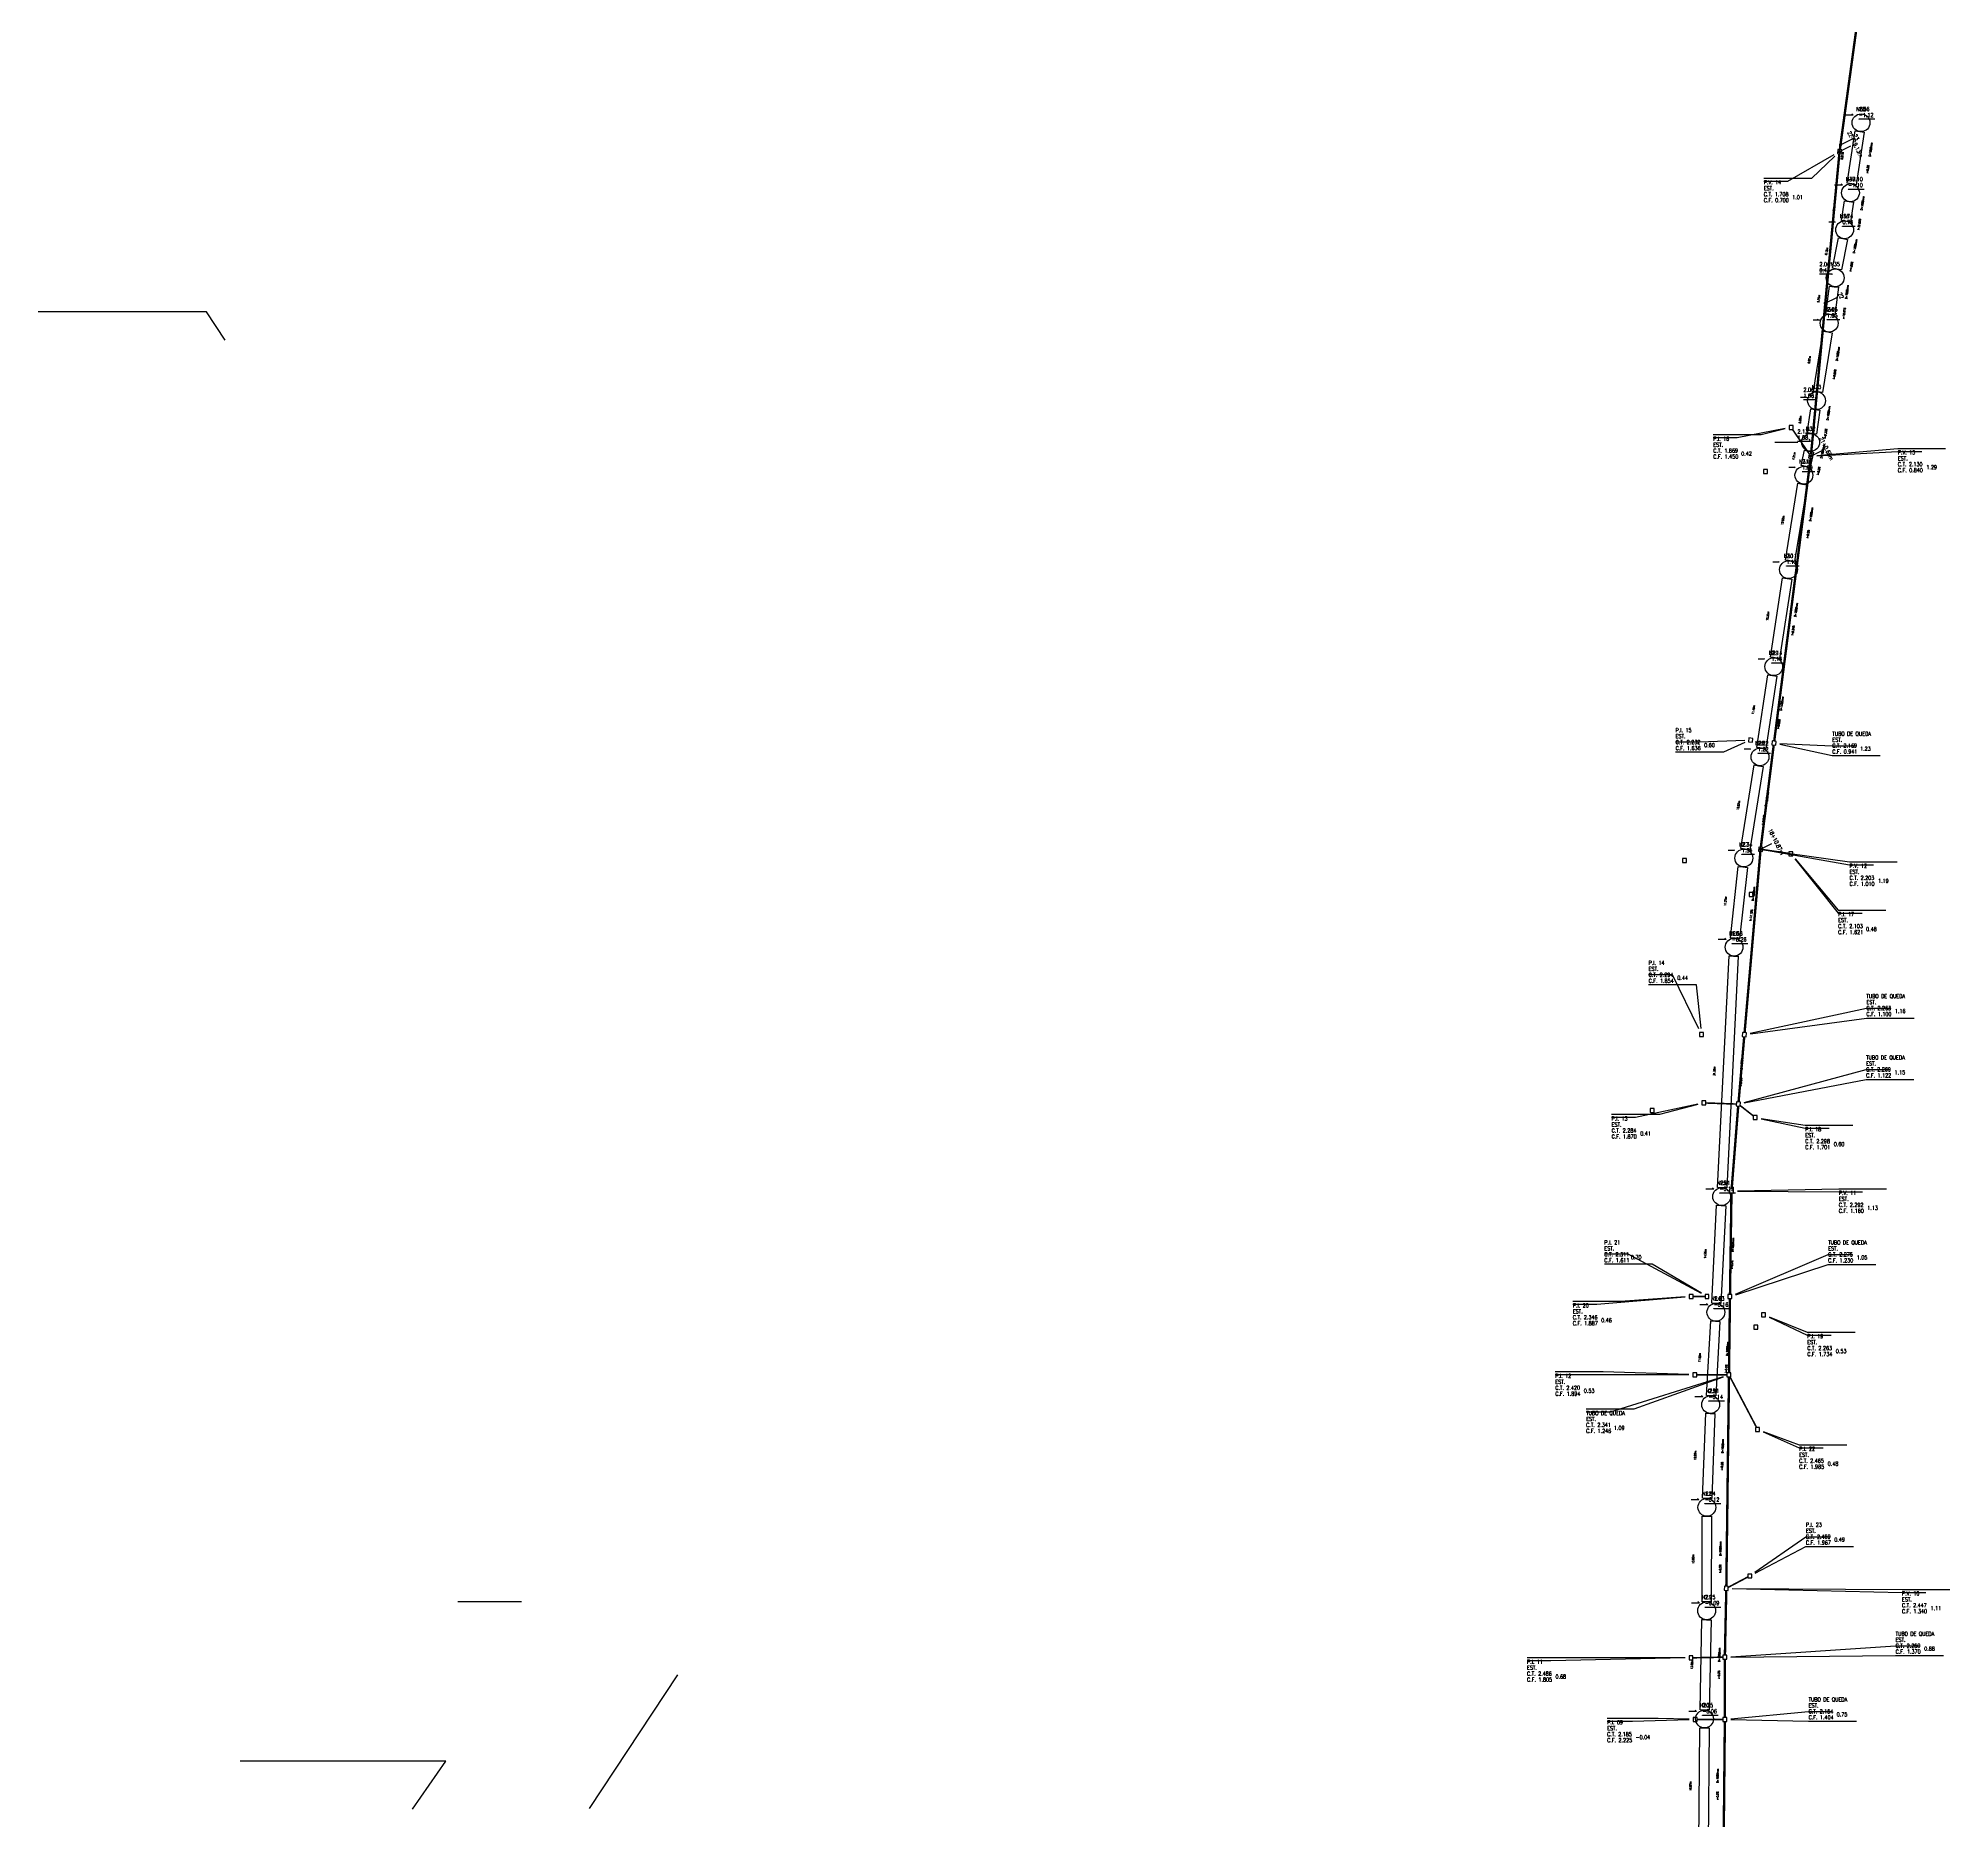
# Model space of a CAD drawing. Extents: x -160 to 364724, y -100 to 7353297.
# Drawn here: x 363817.1 to 364057.2, y 7351989.4 to 7352213.5 of the extents above; entities that cross this region are included whole.
import ezdxf
from ezdxf.enums import TextEntityAlignment as Align

# ---------------------------------------------------------------- set-up
doc = ezdxf.new("R2010")
doc.units = 0
doc.header["$LTSCALE"] = 5
for name, color, linetype in [('PONTOS-AGUA_U', 7, 'Continuous'), ('PONTOS-CAIXAS', 7, 'Continuous'), ('PONTOS-CAIXAS_U', 1, 'Continuous'), ('PS_IND_COMPRIMENTO', 7, 'Continuous'), ('PS_IND_DIAMETRO', 7, 'Continuous'), ('PS_IND_INCLINACAO', 7, 'Continuous'), ('PS_PONTOS_IDENTIFICACAO_LIN', 7, 'Continuous'), ('PS_PONTOS_IDENTIFICACAO_TXT', 7, 'Continuous'), ('T-MARGEM', 7, 'Continuous'), ('TUBO_DE_CONCRETO', 2, 'Continuous'), ('TUBO_PVC', 1, 'Continuous')]:
    doc.layers.add(name, color=color, linetype=linetype)
doc.styles.add('ROMANS', font='ROMANS.shx', dxfattribs={"height": 2})

# ---------------------------------------------------------------- blocks, each defined once
blk = doc.blocks.new('*U690', base_point=(550.698, 290.358))
blk.add_circle((550.698, 290.358), 0.14)
blk = doc.blocks.new('*U309', base_point=(359261.44, 7352615.25))
at = {"linetype": 'Continuous'}
blk.add_lwpolyline([(359261.19, 7352615), (359261.69, 7352615), (359261.69, 7352615.5), (359261.19, 7352615.5)], close=True, dxfattribs=at)
blk = doc.blocks.new('*U308', base_point=(359267.77, 7352620.15))
at = {"linetype": 'Continuous'}
blk.add_lwpolyline([(359267.52, 7352619.9), (359268.02, 7352619.9), (359268.02, 7352620.4), (359267.52, 7352620.4)], close=True, dxfattribs=at)
blk = doc.blocks.new('*U695', base_point=(550.698, 290.358))
blk.add_circle((550.698, 290.358), 0.14)
blk = doc.blocks.new('*U694', base_point=(550.698, 290.358))
blk.add_circle((550.698, 290.358), 0.14)
blk = doc.blocks.new('*U693', base_point=(550.698, 290.358))
blk.add_circle((550.698, 290.358), 0.14)
blk = doc.blocks.new('*U692', base_point=(550.698, 290.358))
blk.add_circle((550.698, 290.358), 0.14)
blk = doc.blocks.new('*U691', base_point=(550.698, 290.358))
blk.add_circle((550.698, 290.358), 0.14)
blk = doc.blocks.new('*U343', base_point=(359277.54, 7352643.1))
at = {"linetype": 'Continuous'}
blk.add_lwpolyline([(359277.29, 7352642.85), (359277.79, 7352642.85), (359277.79, 7352643.35), (359277.29, 7352643.35)], close=True, dxfattribs=at)
blk = doc.blocks.new('*U342', base_point=(359273.83, 7352657.24))
at = {"linetype": 'Continuous'}
blk.add_lwpolyline([(359273.58, 7352656.99), (359274.08, 7352656.99), (359274.08, 7352657.49), (359273.58, 7352657.49)], close=True, dxfattribs=at)
blk = doc.blocks.new('*U341', base_point=(359265.27, 7352669.3))
at = {"linetype": 'Continuous'}
blk.add_lwpolyline([(359265.02, 7352669.05), (359265.52, 7352669.05), (359265.52, 7352669.55), (359265.02, 7352669.55)], close=True, dxfattribs=at)
blk = doc.blocks.new('*U340', base_point=(359258.66, 7352663.59))
at = {"linetype": 'Continuous'}
blk.add_lwpolyline([(359258.41, 7352663.34), (359258.91, 7352663.34), (359258.91, 7352663.84), (359258.41, 7352663.84)], close=True, dxfattribs=at)
blk = doc.blocks.new('*U339', base_point=(359267.26, 7352672.88))
at = {"linetype": 'Continuous'}
blk.add_lwpolyline([(359267.01, 7352672.63), (359267.51, 7352672.63), (359267.51, 7352673.13), (359267.01, 7352673.13)], close=True, dxfattribs=at)
blk = doc.blocks.new('*U338', base_point=(359280.14, 7352676))
at = {"linetype": 'Continuous'}
blk.add_lwpolyline([(359279.89, 7352675.75), (359280.39, 7352675.75), (359280.39, 7352676.25), (359279.89, 7352676.25)], close=True, dxfattribs=at)
blk = doc.blocks.new('*U336', base_point=(359270.88, 7352694))
at = {"linetype": 'Continuous'}
blk.add_lwpolyline([(359270.63, 7352693.75), (359271.13, 7352693.75), (359271.13, 7352694.25), (359270.63, 7352694.25)], close=True, dxfattribs=at)
blk = doc.blocks.new('*U327', base_point=(359267.88, 7352703.93))
at = {"linetype": 'Continuous'}
blk.add_lwpolyline([(359267.63, 7352703.68), (359268.13, 7352703.68), (359268.13, 7352704.18), (359267.63, 7352704.18)], close=True, dxfattribs=at)
blk = doc.blocks.new('*U326', base_point=(359267.11, 7352703.25))
at = {"linetype": 'Continuous'}
blk.add_lwpolyline([(359266.86, 7352703), (359267.36, 7352703), (359267.36, 7352703.5), (359266.86, 7352703.5)], close=True, dxfattribs=at)
blk = doc.blocks.new('*U324', base_point=(359269.02, 7352695.16))
at = {"linetype": 'Continuous'}
blk.add_lwpolyline([(359268.77, 7352694.91), (359269.27, 7352694.91), (359269.27, 7352695.41), (359268.77, 7352695.41)], close=True, dxfattribs=at)
blk = doc.blocks.new('*U323', base_point=(359269.79, 7352699))
at = {"linetype": 'Continuous'}
blk.add_lwpolyline([(359269.54, 7352698.75), (359270.04, 7352698.75), (359270.04, 7352699.25), (359269.54, 7352699.25)], close=True, dxfattribs=at)
blk = doc.blocks.new('*U322', base_point=(359267.71, 7352661.06))
at = {"linetype": 'Continuous'}
blk.add_lwpolyline([(359267.46, 7352660.81), (359267.96, 7352660.81), (359267.96, 7352661.31), (359267.46, 7352661.31)], close=True, dxfattribs=at)
blk = doc.blocks.new('*U321', base_point=(359268.31, 7352664.83))
at = {"linetype": 'Continuous'}
blk.add_lwpolyline([(359268.06, 7352664.58), (359268.56, 7352664.58), (359268.56, 7352665.08), (359268.06, 7352665.08)], close=True, dxfattribs=at)
blk = doc.blocks.new('*U319', base_point=(359257.88, 7352611.4))
at = {"linetype": 'Continuous'}
blk.add_lwpolyline([(359257.63, 7352611.15), (359258.13, 7352611.15), (359258.13, 7352611.65), (359257.63, 7352611.65)], close=True, dxfattribs=at)
blk = doc.blocks.new('*U318', base_point=(359268.76, 7352630.36))
at = {"linetype": 'Continuous'}
blk.add_lwpolyline([(359268.51, 7352630.11), (359269.01, 7352630.11), (359269.01, 7352630.61), (359268.51, 7352630.61)], close=True, dxfattribs=at)
blk = doc.blocks.new('*U236', base_point=(359273.84, 7352688.71))
at = {"linetype": 'Continuous'}
blk.add_lwpolyline([(359273.59, 7352688.46), (359274.09, 7352688.46), (359274.09, 7352688.96), (359273.59, 7352688.96)], close=True, dxfattribs=at)
blk = doc.blocks.new('*U235', base_point=(359272.52, 7352638.31))
at = {"linetype": 'Continuous'}
blk.add_lwpolyline([(359272.27, 7352638.06), (359272.77, 7352638.06), (359272.77, 7352638.56), (359272.27, 7352638.56)], close=True, dxfattribs=at)
blk = doc.blocks.new('*U703', base_point=(550.698, 290.358))
blk.add_circle((550.698, 290.358), 0.14)
blk = doc.blocks.new('*U702', base_point=(550.698, 290.358))
blk.add_circle((550.698, 290.358), 0.14)
blk = doc.blocks.new('*U701', base_point=(550.698, 290.358))
blk.add_circle((550.698, 290.358), 0.14)
blk = doc.blocks.new('*U700', base_point=(550.698, 290.358))
blk.add_circle((550.698, 290.358), 0.14)
blk = doc.blocks.new('*U699', base_point=(550.698, 290.358))
blk.add_circle((550.698, 290.358), 0.14)
blk = doc.blocks.new('*U698', base_point=(550.698, 290.358))
blk.add_circle((550.698, 290.358), 0.14)
blk = doc.blocks.new('*U697', base_point=(550.698, 290.358))
blk.add_circle((550.698, 290.358), 0.14)
blk = doc.blocks.new('*U696', base_point=(550.698, 290.358))
blk.add_circle((550.698, 290.358), 0.14)
blk = doc.blocks.new('*U335', base_point=(359279.54, 7352730.39))
at = {"linetype": 'Continuous'}
blk.add_lwpolyline([(359279.29, 7352730.14), (359279.79, 7352730.14), (359279.79, 7352730.64), (359279.29, 7352730.64)], close=True, dxfattribs=at)
blk = doc.blocks.new('*U333', base_point=(359281.35, 7352783.56))
at = {"linetype": 'Continuous'}
blk.add_lwpolyline([(359281.1, 7352783.31), (359281.6, 7352783.31), (359281.6, 7352783.81), (359281.1, 7352783.81)], close=True, dxfattribs=at)
blk = doc.blocks.new('*U331', base_point=(359253.58, 7352727.57))
at = {"linetype": 'Continuous'}
blk.add_lwpolyline([(359253.33, 7352727.32), (359253.83, 7352727.32), (359253.83, 7352727.82), (359253.33, 7352727.82)], close=True, dxfattribs=at)
blk = doc.blocks.new('*U328', base_point=(359268.95, 7352735.48))
at = {"linetype": 'Continuous'}
blk.add_lwpolyline([(359268.7, 7352735.23), (359269.2, 7352735.23), (359269.2, 7352735.73), (359268.7, 7352735.73)], close=True, dxfattribs=at)
blk = doc.blocks.new('*U238', base_point=(359280.73, 7352779.06))
at = {"linetype": 'Continuous'}
blk.add_lwpolyline([(359280.48, 7352778.81), (359280.98, 7352778.81), (359280.98, 7352779.31), (359280.48, 7352779.31)], close=True, dxfattribs=at)
blk = doc.blocks.new('*U237', base_point=(359275.37, 7352729.28))
at = {"linetype": 'Continuous'}
blk.add_lwpolyline([(359275.12, 7352729.03), (359275.62, 7352729.03), (359275.62, 7352729.53), (359275.12, 7352729.53)], close=True, dxfattribs=at)
blk = doc.blocks.new('*U708', base_point=(550.698, 290.358))
blk.add_circle((550.698, 290.358), 0.14)
blk = doc.blocks.new('*U707', base_point=(550.698, 290.358))
blk.add_circle((550.698, 290.358), 0.14)
blk = doc.blocks.new('*U706', base_point=(550.698, 290.358))
blk.add_circle((550.698, 290.358), 0.14)
blk = doc.blocks.new('*U705', base_point=(550.698, 290.358))
blk.add_circle((550.698, 290.358), 0.14)
blk = doc.blocks.new('*U704', base_point=(550.698, 290.358))
blk.add_circle((550.698, 290.358), 0.14)
blk = doc.blocks.new('*U239', base_point=(359281.41, 7352812.98))
at = {"linetype": 'Continuous'}
blk.add_lwpolyline([(359281.16, 7352812.73), (359281.66, 7352812.73), (359281.66, 7352813.23), (359281.16, 7352813.23)], close=True, dxfattribs=at)
blk = doc.blocks.new('*U288')
at = {"layer": 'T-MARGEM'}
blk.add_line((0, 0), (0, 0.2), dxfattribs=at)
at = {"layer": 'T-MARGEM', "const_width": 0.025, "flags": 128}
blk.add_lwpolyline([(-0.013, 0, 1), (0.013, 0, 1)], format="xyb", close=True, dxfattribs=at)
blk = doc.blocks.new('*U287')
at = {"layer": 'T-MARGEM'}
blk.add_line((0, 0), (0, 0.2), dxfattribs=at)
at = {"layer": 'T-MARGEM', "const_width": 0.025, "flags": 128}
blk.add_lwpolyline([(-0.013, 0, 1), (0.013, 0, 1)], format="xyb", close=True, dxfattribs=at)
blk = doc.blocks.new('*U286')
at = {"layer": 'T-MARGEM'}
blk.add_line((0, 0), (0, 0.2), dxfattribs=at)
at = {"layer": 'T-MARGEM', "const_width": 0.025, "flags": 128}
blk.add_lwpolyline([(-0.013, 0, 1), (0.013, 0, 1)], format="xyb", close=True, dxfattribs=at)
blk = doc.blocks.new('*U285')
at = {"layer": 'T-MARGEM'}
blk.add_line((0, 0), (0, 0.2), dxfattribs=at)
at = {"layer": 'T-MARGEM', "const_width": 0.025, "flags": 128}
blk.add_lwpolyline([(-0.013, 0, 1), (0.013, 0, 1)], format="xyb", close=True, dxfattribs=at)
blk = doc.blocks.new('*U281')
at = {"layer": 'T-MARGEM'}
blk.add_line((0, 0), (0, 0.2), dxfattribs=at)
at = {"layer": 'T-MARGEM', "const_width": 0.025, "flags": 128}
blk.add_lwpolyline([(-0.013, 0, 1), (0.013, 0, 1)], format="xyb", close=True, dxfattribs=at)
blk = doc.blocks.new('*U325', base_point=(359267.11, 7352703.25))
at = {"linetype": 'Continuous'}
blk.add_lwpolyline([(359266.86, 7352703), (359267.36, 7352703), (359267.36, 7352703.5), (359266.86, 7352703.5)], close=True, dxfattribs=at)
blk = doc.blocks.new('*U329', base_point=(359271.18, 7352734.67))
at = {"linetype": 'Continuous'}
blk.add_lwpolyline([(359270.93, 7352734.42), (359271.43, 7352734.42), (359271.43, 7352734.92), (359270.93, 7352734.92)], close=True, dxfattribs=at)
blk = doc.blocks.new('*U330', base_point=(359271.18, 7352734.67))
at = {"linetype": 'Continuous'}
blk.add_lwpolyline([(359270.93, 7352734.42), (359271.43, 7352734.42), (359271.43, 7352734.92), (359270.93, 7352734.92)], close=True, dxfattribs=at)
blk = doc.blocks.new('*U332', base_point=(359281.35, 7352783.56))
at = {"linetype": 'Continuous'}
blk.add_lwpolyline([(359281.1, 7352783.31), (359281.6, 7352783.31), (359281.6, 7352783.81), (359281.1, 7352783.81)], close=True, dxfattribs=at)
blk = doc.blocks.new('*U334', base_point=(359279.54, 7352730.39))
at = {"linetype": 'Continuous'}
blk.add_lwpolyline([(359279.29, 7352730.14), (359279.79, 7352730.14), (359279.79, 7352730.64), (359279.29, 7352730.64)], close=True, dxfattribs=at)
blk = doc.blocks.new('*U337', base_point=(359280.14, 7352676))
at = {"linetype": 'Continuous'}
blk.add_lwpolyline([(359279.89, 7352675.75), (359280.39, 7352675.75), (359280.39, 7352676.25), (359279.89, 7352676.25)], close=True, dxfattribs=at)

msp = doc.modelspace()

# ---------------------------------------------------------------- linework, layer by layer
at = {"layer": 'PS_PONTOS_IDENTIFICACAO_LIN', "linetype": 'Continuous'}
for p, q in [((363838.192, 7352179.076, -12.64), (363817.069, 7352179.076, -12.64)), ((363838.192, 7352179.076, -12.64), (363817.069, 7352179.076, -12.64)), ((363840.555, 7352175.54, -12.64), (363838.192, 7352179.076, -12.64)), ((363840.555, 7352175.54, -12.64), (363838.192, 7352179.076, -12.64)), ((363877.808, 7352016.964), (363869.776, 7352016.964)), ((363877.808, 7352016.964), (363869.776, 7352016.964)), ((363886.352, 7351990.988), (363897.452, 7352007.759)), ((363886.352, 7351990.988), (363897.452, 7352007.759)), ((363868.263, 7351996.904), (363842.438, 7351996.904)), ((363868.263, 7351996.904), (363842.438, 7351996.904)), ((363864.099, 7351990.892), (363868.263, 7351996.904)), ((363864.099, 7351990.892), (363868.263, 7351996.904))]:
    msp.add_line(p, q, dxfattribs=at)
for points in [[(364044.93, 7352203.976), (364045.103, 7352203.81), (364044.103, 7352203.81)], [(364045.852, 7352203.29), (364045.832, 7352203.325), (364047.832, 7352203.325)], [(364042.694, 7352198.819), (364036.876, 7352195.489), (364033.876, 7352195.489)], [(364042.8, 7352198.652), (364039.876, 7352195.864), (364033.876, 7352195.864)], [(364043.596, 7352195.168), (364043.769, 7352195.002), (364042.769, 7352195.002)], [(364044.518, 7352194.482), (364044.498, 7352194.517), (364046.498, 7352194.517)], [(364042.771, 7352190.406), (364042.846, 7352190.345), (364042.046, 7352190.345)], [(364043.789, 7352189.827), (364043.771, 7352189.86), (364045.371, 7352189.86)], [(364041.591, 7352184.374), (364041.666, 7352184.313), (364040.866, 7352184.313)], [(364042.529, 7352183.739), (364042.466, 7352183.813), (364040.866, 7352183.813)], [(364040.548, 7352178.157), (364040.871, 7352178.052), (364040.071, 7352178.052)], [(364041.838, 7352178.09), (364041.816, 7352178.127), (364043.416, 7352178.127)], [(364038.971, 7352168.424), (364039.307, 7352168.313), (364038.507, 7352168.313)], [(364040.321, 7352168.382), (364040.46, 7352168.038), (364038.86, 7352168.038)], [(364036.578, 7352164.409), (364030.531, 7352163.26), (364027.531, 7352163.26)], [(364036.583, 7352164.372), (364033.531, 7352163.635), (364027.531, 7352163.635)], [(364038.148, 7352162.673), (364036.064, 7352162.669), (364035.264, 7352162.669)], [(364039.58, 7352163.14), (364039.719, 7352162.796), (364038.119, 7352162.796)], [(364040.551, 7352160.984), (364050.72, 7352161.546), (364053.72, 7352161.546)], [(364040.552, 7352161.01), (364050.72, 7352161.921), (364056.72, 7352161.921)], [(364037.697, 7352159.614), (364037.823, 7352159.504), (364037.023, 7352159.504)], [(364038.703, 7352159.001), (364038.694, 7352159.019), (364040.294, 7352159.019)], [(364035.722, 7352147.697), (364035.797, 7352147.636), (364034.997, 7352147.636)], [(364036.737, 7352147.116), (364036.717, 7352147.151), (364038.317, 7352147.151)], [(364033.875, 7352135.513), (364033.958, 7352135.444), (364033.158, 7352135.444)], [(364034.886, 7352134.926), (364034.868, 7352134.959), (364036.468, 7352134.959)], [(364031.48, 7352125.227), (364025.801, 7352124.993), (364022.801, 7352124.993)], [(364031.509, 7352124.939), (364028.801, 7352123.743), (364022.801, 7352123.743)], [(364032.143, 7352124.159), (364032.218, 7352124.098), (364031.418, 7352124.098)], [(364033.158, 7352123.578), (364033.138, 7352123.613), (364034.738, 7352123.613)], [(364035.893, 7352124.725), (364042.491, 7352123.306), (364048.491, 7352123.306)], [(364035.909, 7352124.85), (364042.491, 7352124.556), (364045.491, 7352124.556)], [(364030.109, 7352111.448), (364030.184, 7352111.387), (364029.384, 7352111.387)], [(364031.124, 7352110.867), (364031.104, 7352110.902), (364032.704, 7352110.902)], [(364034.215, 7352111.403), (364044.654, 7352109.567), (364047.654, 7352109.567)], [(364034.218, 7352111.427), (364044.654, 7352109.942), (364050.654, 7352109.942)], [(364037.785, 7352110.333), (364043.222, 7352103.497), (364046.222, 7352103.497)], [(364037.805, 7352110.341), (364043.222, 7352103.872), (364049.222, 7352103.872)], [(364028.976, 7352100.351), (364029.149, 7352100.185), (364028.149, 7352100.185)], [(364029.901, 7352099.667), (364029.883, 7352099.7), (364031.883, 7352099.7)], [(364025.73, 7352088.948), (364022.411, 7352095.756), (364019.411, 7352095.756)], [(364025.992, 7352088.996), (364025.411, 7352094.506), (364019.411, 7352094.506)], [(364032.187, 7352088.41), (364046.774, 7352091.577), (364049.774, 7352091.577)], [(364032.193, 7352088.35), (364046.774, 7352090.327), (364052.774, 7352090.327)], [(364031.425, 7352079.701), (364046.743, 7352083.863), (364049.743, 7352083.863)], [(364031.432, 7352079.645), (364046.743, 7352082.613), (364052.743, 7352082.613)], [(364025.595, 7352079.497), (364017.76, 7352077.804), (364014.76, 7352077.804)], [(364025.6, 7352079.462), (364020.76, 7352078.179), (364014.76, 7352078.179)], [(364033.548, 7352077.669), (364039.086, 7352076.462), (364042.086, 7352076.462)], [(364033.554, 7352077.713), (364039.086, 7352076.837), (364045.086, 7352076.837)], [(364027.42, 7352068.999), (364027.593, 7352068.833), (364026.593, 7352068.833)], [(364028.342, 7352068.313), (364028.322, 7352068.348), (364030.322, 7352068.348)], [(364030.572, 7352068.595), (364043.302, 7352068.836), (364049.302, 7352068.836)], [(364030.572, 7352068.575), (364043.302, 7352068.461), (364046.302, 7352068.461)], [(364026.053, 7352055.696), (364016.85, 7352060.623), (364013.85, 7352060.623)], [(364030.338, 7352055.616), (364041.971, 7352060.608), (364044.971, 7352060.608)], [(364026.062, 7352055.726), (364019.85, 7352059.373), (364013.85, 7352059.373)], [(364030.354, 7352055.549), (364041.971, 7352059.358), (364047.971, 7352059.358)], [(364024.007, 7352055.26), (364015.881, 7352054.704), (364009.881, 7352054.704)], [(364024.008, 7352055.25), (364012.881, 7352054.329), (364009.881, 7352054.329)], [(364026.684, 7352054.448), (364026.849, 7352054.291), (364025.849, 7352054.291)], [(364027.611, 7352053.769), (364027.589, 7352053.806), (364029.589, 7352053.806)], [(364034.55, 7352052.705), (364039.348, 7352050.456), (364042.348, 7352050.456)], [(364034.561, 7352052.748), (364039.348, 7352050.831), (364045.348, 7352050.831)], [(364024.461, 7352045.515), (364013.685, 7352045.852), (364007.685, 7352045.852)], [(364024.461, 7352045.491), (364010.685, 7352045.477), (364007.685, 7352045.477)], [(364028.779, 7352045.231), (364014.566, 7352040.799), (364011.566, 7352040.799)], [(364028.786, 7352045.199), (364017.566, 7352041.174), (364011.566, 7352041.174)], [(364026.036, 7352042.863), (364026.213, 7352042.691), (364025.213, 7352042.691)], [(364026.953, 7352042.171), (364026.933, 7352042.206), (364028.933, 7352042.206)], [(364033.81, 7352038.304), (364038.319, 7352036.301), (364041.319, 7352036.301)], [(364033.821, 7352038.35), (364038.319, 7352036.676), (364044.319, 7352036.676)], [(364025.563, 7352029.942), (364025.736, 7352029.776), (364024.736, 7352029.776)], [(364026.485, 7352029.256), (364026.465, 7352029.291), (364028.465, 7352029.291)], [(364032.769, 7352020.654), (364039.171, 7352025.133), (364042.171, 7352025.133)], [(364032.802, 7352020.555), (364039.171, 7352023.883), (364045.171, 7352023.883)], [(364029.92, 7352018.635), (364051.247, 7352018.504), (364057.247, 7352018.504)], [(364029.92, 7352018.623), (364051.247, 7352018.129), (364054.247, 7352018.129)], [(364025.588, 7352017), (364025.8, 7352016.773), (364024.8, 7352016.773)], [(364026.48, 7352016.27), (364026.471, 7352016.288), (364028.471, 7352016.288)], [(364029.738, 7352010.042), (364050.446, 7352011.432), (364053.446, 7352011.432)], [(364029.739, 7352009.999), (364050.446, 7352010.182), (364056.446, 7352010.182)], [(364023.983, 7352009.907), (364010.134, 7352009.919), (364004.134, 7352009.919)], [(364023.983, 7352009.891), (364007.134, 7352009.544), (364004.134, 7352009.544)], [(364025.264, 7352003.345), (364025.441, 7352003.173), (364024.441, 7352003.173)], [(364029.736, 7352002.226), (364039.51, 7352003.176), (364042.51, 7352003.176)], [(364024.517, 7352002.177), (364020.595, 7352002.299), (364014.195, 7352002.299)], [(364024.517, 7352002.132), (364017.395, 7352001.924), (364014.195, 7352001.924)], [(364026.181, 7352002.653), (364026.161, 7352002.688), (364028.161, 7352002.688)], [(364029.738, 7352002.137), (364039.51, 7352001.926), (364045.51, 7352001.926)]]:
    msp.add_lwpolyline(points, dxfattribs=at)
at = {"layer": 'TUBO_DE_CONCRETO'}
for points in [[(364044.932, 7352195.154), (364044.359, 7352195.241), (364045.358, 7352201.836), (364045.931, 7352201.749), (364046.505, 7352201.662), (364045.506, 7352195.067)], [(364044.207, 7352190.496), (364043.634, 7352190.586), (364044.018, 7352193.032), (364044.591, 7352192.942), (364045.164, 7352192.852), (364044.78, 7352190.406)], [(364043.068, 7352184.457), (364042.499, 7352184.568), (364043.249, 7352188.403), (364043.818, 7352188.292), (364044.387, 7352188.181), (364043.637, 7352184.346)], [(364042.237, 7352178.766), (364041.662, 7352178.844), (364042.129, 7352182.327), (364042.704, 7352182.249), (364043.279, 7352182.172), (364042.812, 7352178.689)], [(364040.688, 7352169.023), (364040.115, 7352169.116), (364041.336, 7352176.645), (364041.909, 7352176.552), (364042.481, 7352176.46), (364041.261, 7352168.931)], [(364039.924, 7352163.784), (364039.35, 7352163.866), (364039.778, 7352166.892), (364040.352, 7352166.811), (364040.927, 7352166.729), (364040.499, 7352163.703)], [(364039.144, 7352159.646), (364038.576, 7352159.763), (364038.974, 7352161.697), (364039.542, 7352161.58), (364040.11, 7352161.463), (364039.712, 7352159.529)], [(364037.164, 7352147.786), (364036.591, 7352147.88), (364038.165, 7352157.538), (364038.738, 7352157.445), (364039.31, 7352157.351), (364037.736, 7352147.693)], [(364035.298, 7352135.596), (364034.725, 7352135.683), (364036.242, 7352145.662), (364036.816, 7352145.575), (364037.389, 7352145.488), (364035.872, 7352135.509)], [(364033.573, 7352124.25), (364033, 7352124.337), (364034.388, 7352133.47), (364034.962, 7352133.383), (364035.535, 7352133.296), (364034.146, 7352124.163)], [(364031.548, 7352111.538), (364030.975, 7352111.629), (364032.655, 7352122.13), (364033.228, 7352122.038), (364033.801, 7352121.947), (364032.12, 7352111.446)], [(364030.267, 7352100.343), (364029.69, 7352100.406), (364030.673, 7352109.383), (364031.249, 7352109.32), (364031.826, 7352109.257), (364030.843, 7352100.28)], [(364028.644, 7352068.996), (364028.065, 7352069.025), (364029.51, 7352098.142), (364030.089, 7352098.113), (364030.669, 7352098.084), (364029.224, 7352068.967)], [(364027.917, 7352054.454), (364027.338, 7352054.483), (364027.954, 7352066.79), (364028.533, 7352066.761), (364029.112, 7352066.732), (364028.496, 7352054.425)], [(364027.264, 7352042.854), (364026.684, 7352042.887), (364027.218, 7352052.252), (364027.797, 7352052.219), (364028.376, 7352052.186), (364027.843, 7352042.821)], [(364026.772, 7352029.94), (364026.193, 7352029.961), (364026.58, 7352040.639), (364027.159, 7352040.618), (364027.739, 7352040.597), (364027.352, 7352029.919)], [(364026.698, 7352016.938), (364026.118, 7352016.94), (364026.149, 7352027.703), (364026.729, 7352027.702), (364027.309, 7352027.7), (364027.278, 7352016.937)], [(364026.45, 7352003.338), (364025.87, 7352003.349), (364026.093, 7352014.711), (364026.673, 7352014.699), (364027.253, 7352014.688), (364027.03, 7352003.326)], [(364026.312, 7351986.464), (364025.732, 7351986.468), (364025.84, 7352001.103), (364026.42, 7352001.099), (364027, 7352001.095), (364026.892, 7351986.46)]]:
    msp.add_lwpolyline(points, close=True, dxfattribs=at)
at = {"layer": 'TUBO_PVC'}
for points, const_width in [([(364043.432, 7352199.469), (364050.135, 7352248.445)], 0.3), ([(364039.819, 7352161.192), (364043.374, 7352198.973)], 0.3), ([(364037.49, 7352164.299), (364039.595, 7352161.234)], 0.2), ([(364039.763, 7352160.694), (364035.19, 7352125.131)], 0.3), ([(364033.507, 7352111.781), (364035.127, 7352124.635)], 0.3), ([(364031.465, 7352088.498), (364033.454, 7352111.284)], 0.3), ([(364037.025, 7352111.011), (364033.723, 7352111.497)], 0.2), ([(364030.708, 7352079.749), (364031.422, 7352087.999)], 0.3), ([(364026.584, 7352079.648), (364030.436, 7352079.509)], 0.2), ([(364029.842, 7352068.831), (364030.666, 7352079.251)], 0.3), ([(364032.56, 7352078.027), (364030.922, 7352079.315)], 0.2), ([(364029.818, 7352068.331), (364029.633, 7352055.561)], 0.3), ([(364025.006, 7352055.313), (364026.494, 7352055.324)], 0.2), ([(364029.509, 7352045.708), (364029.626, 7352055.061)], 0.3), ([(364025.461, 7352045.49), (364029.256, 7352045.46)], 0.2), ([(364029.173, 7352018.89), (364029.503, 7352045.208)], 0.3), ([(364032.971, 7352038.867), (364029.638, 7352045.208)], 0.2), ([(364031.859, 7352020.06), (364029.421, 7352018.773)], 0.2), ([(364028.994, 7352010.242), (364029.165, 7352018.39)], 0.3), ([(364024.983, 7352009.912), (364028.738, 7352009.987)], 0.2), ([(364028.988, 7352002.404), (364028.988, 7352009.742)], 0.3), ([(364025.517, 7352002.153), (364028.738, 7352002.153)], 0.2), ([(364028.663, 7351968.893), (364028.986, 7352001.904)], 0.3)]:
    msp.add_lwpolyline(points, dxfattribs=dict(at, const_width=const_width))

# ---------------------------------------------------------------- block references
at = {"layer": 'PONTOS-AGUA_U', "xscale": 8, "yscale": 8, "zscale": 8}
for name, p in [('*U708', (364046.099, 7352202.855)), ('*U707', (364044.765, 7352194.047)), ('*U706', (364044.033, 7352189.39)), ('*U705', (364042.853, 7352183.358)), ('*U704', (364042.088, 7352177.657)), ('*U703', (364040.509, 7352167.918)), ('*U702', (364039.768, 7352162.676)), ('*U701', (364038.918, 7352158.549)), ('*U700', (364036.984, 7352146.681)), ('*U699', (364035.13, 7352134.489)), ('*U698', (364033.405, 7352123.143)), ('*U697', (364031.371, 7352110.432)), ('*U696', (364030.145, 7352099.23)), ('*U695', (364028.589, 7352067.878)), ('*U694', (364027.861, 7352053.336)), ('*U693', (364027.2, 7352041.736)), ('*U692', (364026.732, 7352028.821)), ('*U691', (364026.695, 7352015.818)), ('*U690', (364026.428, 7352002.218))]:
    msp.add_blockref(name, p, dxfattribs=at)
at = {"layer": 'PONTOS-CAIXAS'}
for name, p, rotation in [('*U239', (364043.398, 7352199.222), 353.416476127802), ('*U238', (364039.795, 7352160.943), 169.5306275362967), ('*U328', (364032.233, 7352125.258), 353.0031147929969), ('*U331', (364035.159, 7352124.883), 172.6892302949187), ('*U237', (364033.475, 7352111.533), 355.2192471720278), ('*U327', (364031.443, 7352088.248), 355.3532955352746), ('*U324', (364030.686, 7352079.5), 355.2976580298921), ('*U236', (364029.822, 7352068.581), 359.2519323784293), ('*U235', (364029.17, 7352018.64), 359.4165887175848), ('*U318', (364024.733, 7352009.906), 180), ('*U319', (364028.988, 7352009.992), 177.7594802773564), ('*U308', (364025.267, 7352002.153), 359.4165887437801), ('*U309', (364028.988, 7352002.153), 359.4165887393346)]:
    msp.add_blockref(name, p, dxfattribs=dict(at, rotation=rotation))
for name, p in [('*U333', (364037.319, 7352164.549)), ('*U332', (364034.1, 7352159.024)), ('*U335', (364037.275, 7352110.974)), ('*U329', (364023.934, 7352110.135)), ('*U330', (364023.934, 7352110.135)), ('*U334', (364032.286, 7352105.847)), ('*U326', (364026.071, 7352088.248)), ('*U323', (364026.334, 7352079.657)), ('*U325', (364019.864, 7352078.712)), ('*U336', (364032.81, 7352077.83)), ('*U339', (364024.756, 7352055.311)), ('*U340', (364026.744, 7352055.326)), ('*U341', (364029.629, 7352055.311)), ('*U338', (364033.847, 7352053.034)), ('*U337', (364032.887, 7352051.462)), ('*U321', (364025.211, 7352045.491)), ('*U322', (364029.506, 7352045.458)), ('*U342', (364033.103, 7352038.617)), ('*U343', (364032.109, 7352020.192))]:
    msp.add_blockref(name, p, dxfattribs=at)
at = {"layer": 'PONTOS-CAIXAS_U', "xscale": 7.999999999999997, "yscale": 7.999999999999997, "zscale": 7.999999999999997, "rotation": 296.3702818064322}
for name, p in [('*U287', (364043.398, 7352199.222)), ('*U287', (364043.398, 7352199.222)), ('*U288', (364043.515, 7352200.081)), ('*U286', (364041.605, 7352180.173)), ('*U285', (364039.795, 7352160.943)), ('*U285', (364039.795, 7352160.943)), ('*U281', (364033.475, 7352111.533))]:
    msp.add_blockref(name, p, dxfattribs=at)

# ---------------------------------------------------------------- texts
at = {"layer": 'PS_IND_COMPRIMENTO', "style": 'ROMANS', "width": 0.8}
for s, rotation, p in [('8.91m', 81.38782, (364043.746, 7352198.707)), ('4.71m', 81.06718, (364042.715, 7352191.984)), ('6.15m', 78.93139, (364041.77, 7352186.702)), ('5.75m', 82.35731, (364040.78, 7352180.735)), ('9.87m', 80.79068, (364039.615, 7352173.061)), ('5.29m', 81.95408, (364038.45, 7352165.536)), ('4.21m', 78.36206, (364037.673, 7352160.957)), ('12.02m', 80.74448, (364036.268, 7352152.89)), ('12.33m', 81.35345, (364034.371, 7352140.842)), ('11.48m', 81.35518, (364032.582, 7352129.073)), ('12.87m', 80.90867, (364030.704, 7352117.057)), ('11.27m', 83.75414, (364029.063, 7352105.017)), ('31.39m', 87.15874, (364027.664, 7352083.639)), ('14.56m', 87.13406, (364026.522, 7352060.693)), ('11.62m', 86.73866, (364025.828, 7352047.633)), ('12.92m', 87.92468, (364025.262, 7352035.341)), ('13.00m', 89.83697, (364025.008, 7352022.325)), ('13.60m', 88.87529, (364024.857, 7352009.052)), ('16.87m', 89.57896, (364024.661, 7351993.794))]:
    msp.add_text(s, height=0.25, rotation=rotation, dxfattribs=at).set_placement(p, align=Align.MIDDLE_CENTER)
at = {"layer": 'PS_IND_DIAMETRO', "style": 'ROMANS', "width": 0.8}
for rotation, p in [(81.38782, (364047.312, 7352199.482)), (81.06718, (364046.285, 7352192.738)), (78.93139, (364045.366, 7352187.323)), (82.35731, (364044.333, 7352181.57)), (80.79068, (364043.189, 7352173.798)), (81.95408, (364042.009, 7352166.346)), (78.36206, (364041.275, 7352161.542)), (80.74448, (364039.843, 7352153.624)), (81.35345, (364037.938, 7352141.614)), (81.35518, (364036.148, 7352129.845)), (80.90867, (364034.277, 7352117.802)), (83.75414, (364032.594, 7352105.938)), (87.15874, (364031.134, 7352084.768)), (87.13406, (364029.993, 7352061.821)), (86.73866, (364029.307, 7352048.737)), (87.92468, (364028.717, 7352036.516)), (89.83697, (364028.422, 7352023.615)), (88.87529, (364028.292, 7352010.285)), (89.57896, (364028.08, 7351995.069))]:
    msp.add_text('D=1000mm', height=0.25, rotation=rotation, dxfattribs=at).set_placement(p, align=Align.MIDDLE_CENTER)
at = {"layer": 'PS_IND_INCLINACAO', "style": 'ROMANS', "width": 0.8}
for s, rotation, p in [('i=0.2%', 81.38782, (364046.938, 7352197.01)), ('i=39.09%', 81.06718, (364045.866, 7352190.071)), ('i=4.86%', 78.93139, (364044.867, 7352184.771)), ('i=10.67%', 82.35731, (364043.974, 7352178.894)), ('i=0.09%', 80.79068, (364042.773, 7352171.232)), ('i=0.33%', 81.95408, (364041.645, 7352163.772)), ('i=0.2%', 78.36206, (364040.771, 7352159.094)), ('i=0.2%', 80.74448, (364039.441, 7352151.157)), ('i=0.24%', 81.35345, (364037.547, 7352139.044)), ('i=0.69%', 81.35518, (364035.758, 7352127.275)), ('i=0.91%', 80.90867, (364033.866, 7352115.235)), ('i=14.15%', 83.75414, (364032.3, 7352103.254)), ('i=0.2%', 87.15874, (364031.01, 7352082.271)), ('i=0.2%', 87.13406, (364029.868, 7352059.324)), ('i=0.2%', 86.73866, (364029.164, 7352046.241)), ('i=0.2%', 87.92468, (364028.626, 7352034.018)), ('i=0.2%', 89.83697, (364028.415, 7352021.115)), ('i=0.2%', 88.87529, (364028.242, 7352007.785)), ('i=0.2%', 89.57896, (364028.062, 7351992.569))]:
    msp.add_text(s, height=0.25, rotation=rotation, dxfattribs=at).set_placement(p, align=Align.MIDDLE_CENTER)
at = {"layer": 'PS_PONTOS_IDENTIFICACAO_TXT', "style": 'ROMANS', "width": 0.8}
for s, p in [('N38', (364046.099, 7352204.325)), ('N37', (364044.765, 7352195.517)), ('N36', (364044.033, 7352190.86)), ('N35', (364042.853, 7352184.828)), ('N34', (364042.088, 7352179.127)), ('N33', (364040.509, 7352169.388)), ('N32', (364039.768, 7352164.146)), ('N31', (364038.918, 7352160.019)), ('N30', (364036.984, 7352148.151)), ('N29', (364035.13, 7352135.959)), ('N28', (364033.405, 7352124.613)), ('N27', (364031.371, 7352111.902)), ('N26', (364030.145, 7352100.7)), ('N25', (364028.589, 7352069.348)), ('N24', (364027.861, 7352054.806)), ('N23', (364027.2, 7352043.206)), ('N22', (364026.732, 7352030.291)), ('N21', (364026.695, 7352017.288)), ('N20', (364026.428, 7352003.688))]:
    msp.add_text(s, height=0.5, dxfattribs=at).set_placement(p, align=Align.CENTER)
for s, p in [('1.56', (364045.832, 7352204.325)), ('-1.12', (364045.832, 7352203.575)), ('P.V. 14', (364033.876, 7352195.114)), ('EST. ', (364033.876, 7352194.364)), ('-0.10', (364044.498, 7352195.517)), ('-1.10', (364044.498, 7352194.767)), ('C.T. 1.708', (364033.876, 7352193.614)), ('C.F. 0.700', (364033.876, 7352192.864)), ('1.01', (364037.462, 7352193.239)), ('0.74', (364043.771, 7352190.11)), ('1.74', (364043.771, 7352190.86)), ('2.06', (364040.866, 7352184.813)), ('0.44', (364040.866, 7352184.063)), ('2.05', (364041.816, 7352179.127)), ('1.05', (364041.816, 7352178.377)), ('2.06', (364038.86, 7352169.038)), ('1.06', (364038.86, 7352168.288)), ('2.13', (364038.119, 7352163.796)), ('C.T. 1.869', (364027.531, 7352161.385)), ('P.I. 16', (364027.531, 7352162.885)), ('EST. ', (364027.531, 7352162.135)), ('0.42', (364031.04, 7352161.01)), ('1.08', (364038.119, 7352163.046)), ('P.V. 13', (364050.72, 7352161.171)), ('C.F. 1.450', (364027.531, 7352160.635)), ('2.17', (364038.694, 7352160.019)), ('1.09', (364038.694, 7352159.269)), ('C.T. 2.130', (364050.72, 7352159.671)), ('C.F. 0.840', (364050.72, 7352158.921)), ('EST. ', (364050.72, 7352160.421)), ('1.29', (364054.306, 7352159.296)), ('2.11', (364036.717, 7352148.151)), ('1.11', (364036.717, 7352147.401)), ('2.14', (364034.868, 7352135.959)), ('1.14', (364034.868, 7352135.209)), ('C.T. 2.232', (364022.801, 7352124.743)), ('P.I. 15', (364022.801, 7352126.243)), ('EST. ', (364022.801, 7352125.493)), ('TUBO DE QUEDA', (364042.491, 7352125.806)), ('EST. ', (364042.491, 7352125.056)), ('C.F. 1.636', (364022.801, 7352123.993)), ('0.60', (364026.387, 7352124.368)), ('2.22', (364033.138, 7352124.613)), ('1.22', (364033.138, 7352123.863)), ('C.T. 2.169', (364042.491, 7352124.306)), ('C.F. 0.941', (364042.491, 7352123.556)), ('1.23', (364045.982, 7352123.931)), ('2.34', (364031.104, 7352111.902)), ('1.34', (364031.104, 7352111.152)), ('P.V. 12', (364044.654, 7352109.192)), ('EST. ', (364044.654, 7352108.442)), ('C.T. 2.203', (364044.654, 7352107.692)), ('C.F. 1.010', (364044.654, 7352106.942)), ('1.19', (364048.24, 7352107.317)), ('P.I. 17', (364043.222, 7352103.122)), ('1.58', (364029.883, 7352100.7)), ('C.T. 2.103', (364043.222, 7352101.622)), ('C.F. 1.621', (364043.222, 7352100.872)), ('EST. ', (364043.222, 7352102.372)), ('0.48', (364046.731, 7352101.247)), ('-0.26', (364029.883, 7352099.95)), ('P.I. 14', (364019.411, 7352097.006)), ('EST. ', (364019.411, 7352096.256)), ('C.T. 2.294', (364019.411, 7352095.506)), ('C.F. 1.854', (364019.411, 7352094.756)), ('0.44', (364023.016, 7352095.131)), ('TUBO DE QUEDA', (364046.774, 7352092.827)), ('C.T. 2.263', (364046.774, 7352091.327)), ('EST. ', (364046.774, 7352092.077)), ('C.F. 1.100', (364046.774, 7352090.577)), ('1.16', (364050.36, 7352090.952)), ('TUBO DE QUEDA', (364046.743, 7352085.113)), ('EST. ', (364046.743, 7352084.363)), ('C.T. 2.269', (364046.743, 7352083.613)), ('C.F. 1.122', (364046.743, 7352082.863)), ('1.15', (364050.31, 7352083.238)), ('P.I. 13', (364014.76, 7352077.429)), ('EST. ', (364014.76, 7352076.679)), ('C.T. 2.284', (364014.76, 7352075.929)), ('C.F. 1.870', (364014.76, 7352075.179)), ('0.41', (364018.365, 7352075.554)), ('C.T. 2.298', (364039.086, 7352074.587)), ('P.I. 18', (364039.086, 7352076.087)), ('EST. ', (364039.086, 7352075.337)), ('C.F. 1.701', (364039.086, 7352073.837)), ('0.60', (364042.672, 7352074.212)), ('-0.19', (364028.322, 7352068.598)), ('1.61', (364028.322, 7352069.348)), ('P.V. 11', (364043.302, 7352068.086)), ('EST. ', (364043.302, 7352067.336)), ('C.T. 2.292', (364043.302, 7352066.586)), ('C.F. 1.160', (364043.302, 7352065.836)), ('1.13', (364046.887, 7352066.211)), ('C.T. 2.311', (364013.85, 7352060.373)), ('P.I. 21', (364013.85, 7352061.873)), ('EST. ', (364013.85, 7352061.123)), ('0.70', (364017.189, 7352059.998)), ('TUBO DE QUEDA', (364041.971, 7352061.858)), ('C.T. 2.275', (364041.971, 7352060.358)), ('EST. ', (364041.971, 7352061.108)), ('1.05', (364045.556, 7352059.983)), ('C.F. 1.611', (364013.85, 7352059.623)), ('C.F. 1.230', (364041.971, 7352059.608)), ('P.I. 20', (364009.881, 7352053.954)), ('EST. ', (364009.881, 7352053.204)), ('-0.16', (364027.589, 7352054.056)), ('1.63', (364027.589, 7352054.806)), ('C.T. 2.346', (364009.881, 7352052.454)), ('C.F. 1.887', (364009.881, 7352051.704)), ('0.46', (364013.448, 7352052.079)), ('C.T. 2.263', (364039.348, 7352048.581)), ('P.I. 19', (364039.348, 7352050.081)), ('EST. ', (364039.348, 7352049.331)), ('0.53', (364042.934, 7352048.206)), ('C.F. 1.734', (364039.348, 7352047.831)), ('C.T. 2.420', (364007.685, 7352043.602)), ('P.I. 12', (364007.685, 7352045.102)), ('EST. ', (364007.685, 7352044.352)), ('0.53', (364011.27, 7352043.227)), ('2.91', (364026.933, 7352043.206)), ('C.F. 1.894', (364007.685, 7352042.852)), ('-0.14', (364026.933, 7352042.456)), ('TUBO DE QUEDA', (364011.566, 7352040.424)), ('C.T. 2.341', (364011.566, 7352038.924)), ('EST. ', (364011.566, 7352039.674)), ('1.09', (364015.057, 7352038.549)), ('C.F. 1.246', (364011.566, 7352038.174)), ('P.I. 22', (364038.319, 7352035.926)), ('C.T. 2.465', (364038.319, 7352034.426)), ('C.F. 1.985', (364038.319, 7352033.676)), ('EST. ', (364038.319, 7352035.176)), ('0.48', (364041.905, 7352034.051)), ('-0.12', (364026.465, 7352029.541)), ('1.54', (364026.465, 7352030.291)), ('P.I. 23', (364039.171, 7352026.383)), ('C.T. 2.459', (364039.171, 7352024.883)), ('C.F. 1.967', (364039.171, 7352024.133)), ('EST. ', (364039.171, 7352025.633)), ('0.49', (364042.738, 7352024.508)), ('2.25', (364026.471, 7352017.288)), ('P.V. 10', (364051.247, 7352017.754)), ('EST. ', (364051.247, 7352017.004)), ('-0.09', (364026.471, 7352016.538)), ('C.T. 2.447', (364051.247, 7352016.254)), ('C.F. 1.340', (364051.247, 7352015.504)), ('1.11', (364054.832, 7352015.879)), ('TUBO DE QUEDA', (364050.446, 7352012.682)), ('EST. ', (364050.446, 7352011.932)), ('C.T. 2.250', (364050.446, 7352011.182)), ('C.F. 1.370', (364050.446, 7352010.432)), ('0.88', (364054.032, 7352010.807)), ('C.T. 2.486', (364004.134, 7352007.669)), ('P.I. 11', (364004.134, 7352009.169)), ('EST. ', (364004.134, 7352008.419)), ('0.68', (364007.701, 7352007.294)), ('C.F. 1.805', (364004.134, 7352006.919)), ('2.25', (364026.161, 7352003.688)), ('-0.06', (364026.161, 7352002.938)), ('TUBO DE QUEDA', (364039.51, 7352004.426)), ('C.T. 2.154', (364039.51, 7352002.926)), ('EST. ', (364039.51, 7352003.676)), ('0.75', (364043.038, 7352002.551)), ('C.T. 2.185', (364014.195, 7352000.049)), ('P.I. 09', (364014.195, 7352001.549)), ('EST. ', (364014.195, 7352000.799)), ('C.F. 1.404', (364039.51, 7352002.176)), ('C.F. 2.225', (364014.195, 7351999.299)), ('-0.04', (364017.781, 7351999.674))]:
    msp.add_text(s, height=0.5, dxfattribs=at).set_placement(p)
for s, p in [('22+19.13m', (364045.145, 7352200.062)), ('22+19.13m', (364045.145, 7352200.062)), ('23', (364045.262, 7352200.922)), ('22', (364043.352, 7352181.014)), ('21+0.68m', (364041.542, 7352161.783)), ('21+0.68m', (364041.542, 7352161.783)), ('18+10.87m', (364035.222, 7352112.374))]:
    msp.add_text(s, height=0.5, rotation=296.37028, dxfattribs=at).set_placement(p, align=Align.CENTER)

doc.saveas('drawing.dxf')
